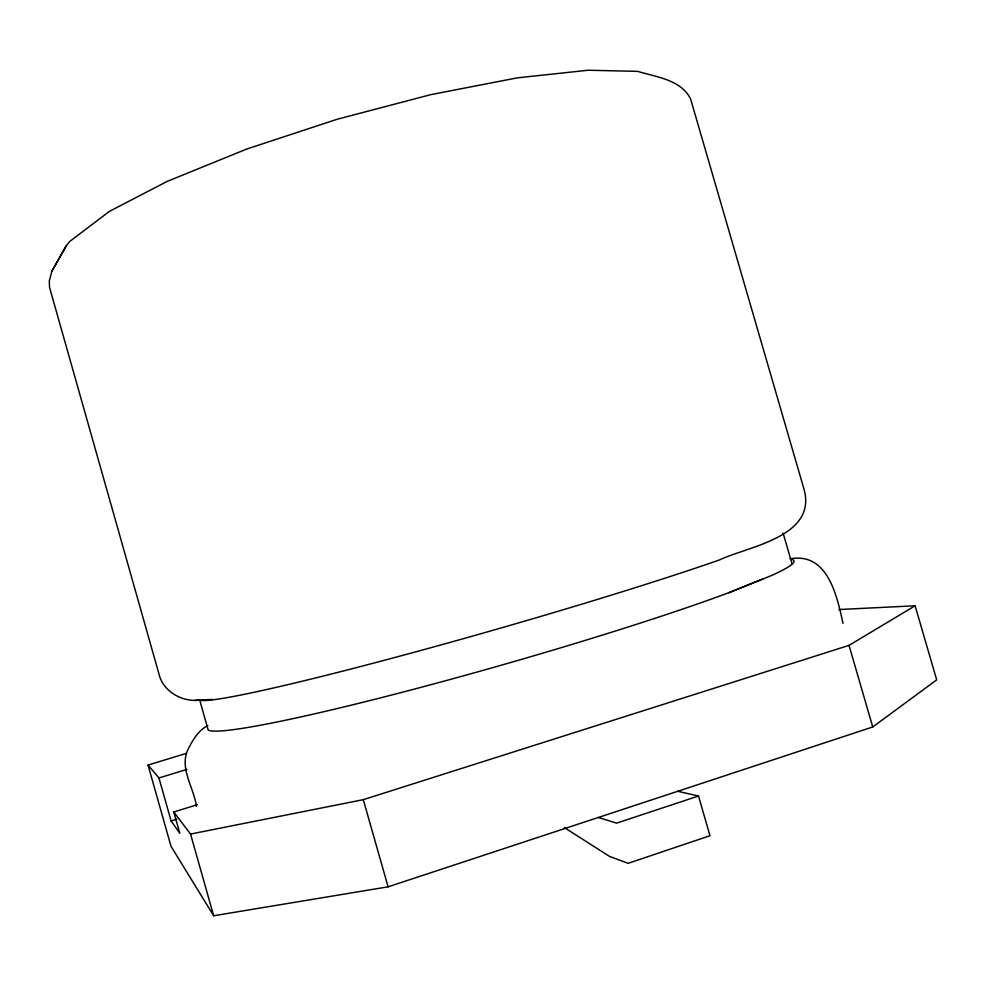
<?xml version="1.0" encoding="UTF-8"?>
<svg xmlns="http://www.w3.org/2000/svg" width="986" height="986" viewBox="0 0 986 986"><rect width="100%" height="100%" fill="white"/><g stroke="black" fill="none" stroke-linecap="round" stroke-linejoin="round"><path stroke-width="1.48" d="M51.938 271.051L49.3 280.924L49.547 287.382L158.758 673.228C162.567 691.334 182.028 702.352 199.727 700.134A305.118 14.642 -16 0 0 405.135 654.716A305.118 14.642 -16 0 0 719.398 559.962C747.351 546.552 817.702 537.062 803.935 488.945L690.619 98.982C681.067 79.681 656.319 77.056 637.683 71.362L588.112 70.24L517.33 77.857L430.968 94.607L337.459 119.17L246.82 149.009L167.09 181.449L109.335 211.423L69.723 241.471L66.432 245.539L51.938 271.051L66.432 245.539M186.305 753.39L148.036 765.05L170.997 846.284L213.666 915.76L388.102 886.821L872.746 726.965L936.7 679.872L915.107 605.774L838.852 609.545M197.311 804.675L173.795 812.008L190.544 834.057L363.279 799.671L849.032 645.374L915.107 605.774M207.861 725.61C197.915 730.54 192.443 740.745 187.599 750.21C179.526 769.055 193.983 787.9 196.411 806.252M199.727 700.134L208.219 730.108A305.204 19.658 -16 0 0 414.921 688.943A305.204 19.658 -16 0 0 728.876 592.697L763.004 578.955M728.876 592.697L771.853 575.393A305.204 19.658 -16 0 0 790.673 559.148M564.399 827.611L609.447 856.366L628.168 863.317L709.969 835.734L698.507 796.01L616.62 823.137L598.28 817.493M148.036 765.05L158.956 777.966L171.108 820.956L176.839 819.169M158.956 777.966L186.909 769.388M195.018 700.343L212.508 699.419M790.082 558.852C828.006 551.901 837.065 596.493 843.005 623.386M677.727 791.29L698.507 796.01M171.108 820.956L179.809 833.318L173.795 812.008M849.032 645.374L872.746 726.965M783.106 533.056L792.115 564.152M363.279 799.671L388.102 886.821M190.544 834.057L213.666 915.76"/></g></svg>
